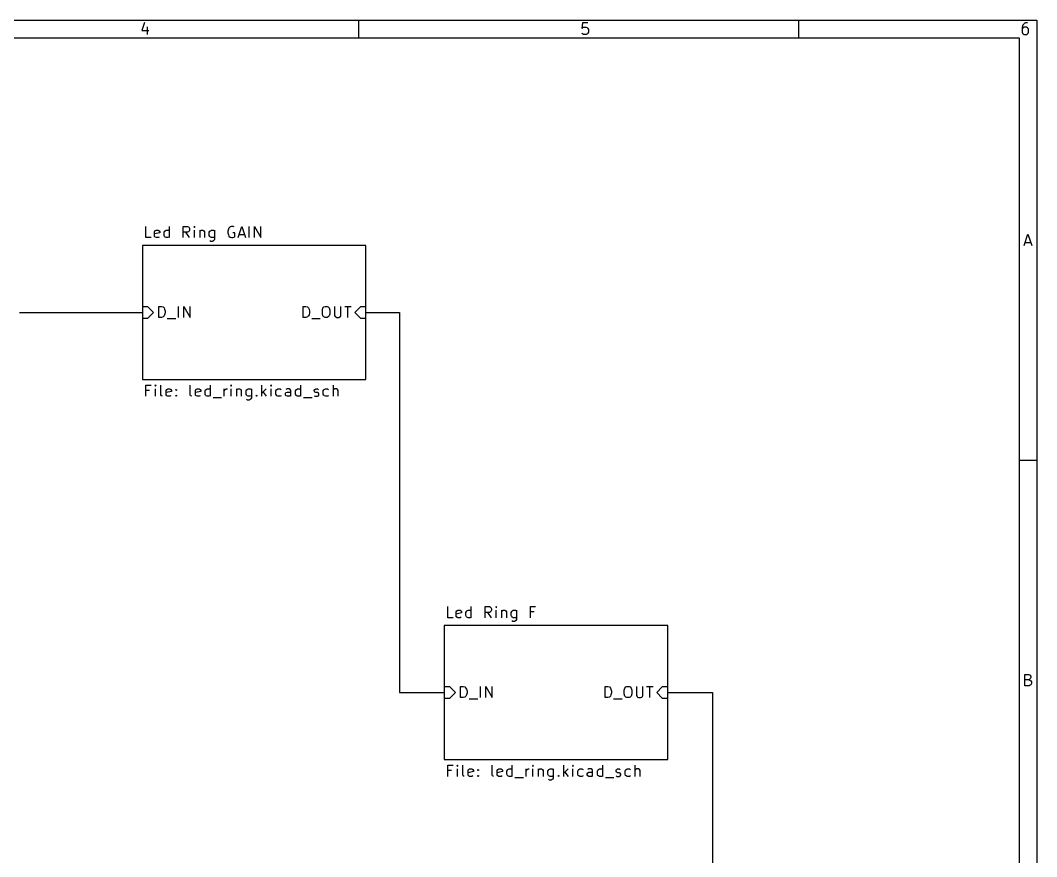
# Model space of a CAD drawing. Header units: millimetres. Extents: x 10 to 287, y -200 to -10.
# Drawn here: x 171.6 to 287, y -105 to -10 of the extents above; entities that cross this region are included whole.
import ezdxf

# ---------------------------------------------------------------- set-up
doc = ezdxf.new("R2010")
doc.units = ezdxf.units.MM
for name, color, linetype in [('GREENSIXTYFIVE', 129, 'CONTINUOUS'), ('LIGHTGREEN', 92, 'CONTINUOUS'), ('RED', 14, 'CONTINUOUS'), ('YELLOWTHREE', 44, 'CONTINUOUS')]:
    doc.layers.add(name, color=color, linetype=linetype)

msp = doc.modelspace()

# ---------------------------------------------------------------- linework, layer by layer
at = {"layer": 'GREENSIXTYFIVE', "linetype": 'CONTINUOUS'}
for p, q in [((185.8267, -34.6846), (185.8267, -33.4146)), ((188.4877, -34.6846), (188.4877, -33.4146)), ((190.06, -34.6846), (190.06, -33.4146)), ((190.06, -33.4146), (190.5438, -33.4146)), ((190.5438, -33.4146), (190.6648, -33.4751)), ((190.6648, -33.4751), (190.7253, -33.5356)), ((191.33, -33.4146), (191.2696, -33.4751)), ((191.2696, -33.4751), (191.33, -33.5356)), ((191.3905, -33.4751), (191.33, -33.4146)), ((191.33, -33.4146), (191.33, -33.5356)), ((191.33, -33.5356), (191.3905, -33.4751)), ((195.3819, -33.4751), (195.2609, -33.5961)), ((195.5633, -33.4146), (195.3819, -33.4751)), ((195.7447, -33.4146), (195.5633, -33.4146)), ((195.8657, -33.4751), (195.7447, -33.4146)), ((196.289, -34.6846), (196.7123, -33.4146)), ((196.7123, -33.4146), (197.1357, -34.6846)), ((197.559, -34.6846), (197.559, -33.4146)), ((198.1638, -34.6846), (198.1638, -33.4146)), ((198.1638, -33.4146), (198.8895, -34.6846)), ((198.8895, -34.6846), (198.8895, -33.4146)), ((186.7944, -34.0194), (186.8548, -33.8984)), ((186.7944, -34.5032), (186.7944, -34.0194)), ((187.3991, -34.1403), (186.7944, -34.2613)), ((186.8548, -34.6242), (186.7944, -34.5032)), ((186.8548, -33.8984), (186.9758, -33.838)), ((186.9758, -34.6846), (186.8548, -34.6242)), ((186.9758, -33.838), (187.2177, -33.838)), ((187.2177, -33.838), (187.3386, -33.8984)), ((187.3386, -34.6242), (187.2177, -34.6846)), ((187.3386, -33.8984), (187.3991, -34.0194)), ((187.3991, -34.0194), (187.3991, -34.1403)), ((187.883, -34.0799), (187.9434, -33.9589)), ((187.883, -34.4427), (187.883, -34.0799)), ((187.9434, -34.5637), (187.883, -34.4427)), ((187.9434, -33.9589), (188.0039, -33.8984)), ((188.0039, -34.6242), (187.9434, -34.5637)), ((188.0039, -33.8984), (188.1249, -33.838)), ((188.1249, -34.6846), (188.0039, -34.6242)), ((188.1249, -33.838), (188.3668, -33.838)), ((188.3668, -33.838), (188.4877, -33.8984)), ((188.4877, -34.6242), (188.3668, -34.6846)), ((190.5438, -34.0799), (190.06, -34.0799)), ((190.7857, -34.6846), (190.3624, -34.0799)), ((190.6648, -34.0194), (190.5438, -34.0799)), ((190.7253, -33.9589), (190.6648, -34.0194)), ((190.7253, -33.5356), (190.7857, -33.6565)), ((190.7857, -33.838), (190.7253, -33.9589)), ((190.7857, -33.6565), (190.7857, -33.838)), ((191.33, -34.6846), (191.33, -33.838)), ((191.9348, -33.838), (191.9348, -34.6846)), ((191.9348, -33.9589), (191.9953, -33.8984)), ((191.9953, -33.8984), (192.1163, -33.838)), ((192.1163, -33.838), (192.2977, -33.838)), ((192.2977, -33.838), (192.4186, -33.8984)), ((192.4186, -33.8984), (192.4791, -34.0194)), ((192.4791, -34.0194), (192.4791, -34.6846)), ((193.0234, -34.0799), (193.0838, -33.9589)), ((193.0234, -34.4427), (193.0234, -34.0799)), ((193.0838, -34.5637), (193.0234, -34.4427)), ((193.0838, -33.9589), (193.1443, -33.8984)), ((193.1443, -34.6242), (193.0838, -34.5637)), ((193.1443, -33.8984), (193.2653, -33.838)), ((193.2653, -34.6846), (193.1443, -34.6242)), ((193.2653, -33.838), (193.5072, -33.838)), ((193.5072, -33.838), (193.6281, -33.8984)), ((193.6281, -34.6242), (193.5072, -34.6846)), ((193.6281, -33.838), (193.6281, -34.8661)), ((195.2004, -33.717), (195.14, -33.9589)), ((195.14, -33.9589), (195.14, -34.1403)), ((195.14, -34.1403), (195.2004, -34.3822)), ((195.2609, -33.5961), (195.2004, -33.717)), ((195.2004, -34.3822), (195.2609, -34.5032)), ((195.2609, -34.5032), (195.3819, -34.6242)), ((195.3819, -34.6242), (195.5633, -34.6846)), ((195.9261, -34.1403), (195.6842, -34.1403)), ((195.6842, -34.6846), (195.8657, -34.6242)), ((195.8657, -34.6242), (195.9261, -34.5637)), ((195.9261, -34.5637), (195.9261, -34.1403)), ((196.41, -34.3218), (197.0147, -34.3218)), ((186.4315, -34.6846), (185.8267, -34.6846)), ((187.2177, -34.6846), (186.9758, -34.6846)), ((188.3668, -34.6846), (188.1249, -34.6846)), ((193.2048, -35.108), (193.0838, -35.0475)), ((193.3862, -35.108), (193.2048, -35.108)), ((193.5072, -34.6846), (193.2653, -34.6846)), ((193.5072, -35.0475), (193.3862, -35.108)), ((193.5676, -34.987), (193.5072, -35.0475)), ((193.6281, -34.8661), (193.5676, -34.987)), ((195.5633, -34.6846), (195.6842, -34.6846)), ((186.055, -42.545), (185.42, -42.545)), ((185.42, -42.545), (185.42, -43.815)), ((186.69, -43.18), (186.055, -42.545)), ((187.2872, -43.7592), (187.2872, -42.4892)), ((187.2872, -42.4892), (187.5896, -42.4892)), ((187.5896, -42.4892), (187.771, -42.5497)), ((187.771, -42.5497), (187.892, -42.6707)), ((187.892, -42.6707), (187.9525, -42.7916)), ((189.5248, -43.7592), (189.5248, -42.4892)), ((190.1296, -43.7592), (190.1296, -42.4892)), ((190.1296, -42.4892), (190.8553, -43.7592)), ((190.8553, -43.7592), (190.8553, -42.4892)), ((203.6912, -43.7592), (203.6912, -42.4892)), ((203.6912, -42.4892), (203.9936, -42.4892)), ((203.9936, -42.4892), (204.175, -42.5497)), ((204.175, -42.5497), (204.296, -42.6707)), ((204.296, -42.6707), (204.3565, -42.7916)), ((205.8684, -42.9126), (205.9288, -42.6707)), ((205.9288, -42.6707), (206.0498, -42.5497)), ((206.0498, -42.5497), (206.1707, -42.4892)), ((206.1707, -42.4892), (206.4126, -42.4892)), ((206.4126, -42.4892), (206.5336, -42.5497)), ((206.5336, -42.5497), (206.6545, -42.6707)), ((206.6545, -42.6707), (206.715, -42.9126)), ((207.2593, -42.4892), (207.2593, -43.5173)), ((207.985, -43.5173), (207.985, -42.4892)), ((208.4084, -42.4892), (209.1341, -42.4892)), ((208.7713, -43.7592), (208.7713, -42.4892)), ((210.185, -42.545), (209.55, -43.18)), ((210.82, -42.545), (210.185, -42.545)), ((210.82, -43.815), (210.82, -42.545)), ((185.42, -43.815), (186.055, -43.815)), ((186.055, -43.815), (186.69, -43.18)), ((187.5896, -43.7592), (187.2872, -43.7592)), ((187.771, -43.6988), (187.5896, -43.7592)), ((187.892, -43.5778), (187.771, -43.6988)), ((187.9525, -43.4568), (187.892, -43.5778)), ((187.9525, -42.7916), (188.0129, -43.0335)), ((188.0129, -43.2149), (187.9525, -43.4568)), ((188.0129, -43.0335), (188.0129, -43.2149)), ((203.9936, -43.7592), (203.6912, -43.7592)), ((204.175, -43.6988), (203.9936, -43.7592)), ((204.296, -43.5778), (204.175, -43.6988)), ((204.3565, -43.4568), (204.296, -43.5778)), ((204.3565, -42.7916), (204.4169, -43.0335)), ((204.4169, -43.2149), (204.3565, -43.4568)), ((204.4169, -43.0335), (204.4169, -43.2149)), ((205.8684, -43.3359), (205.8684, -42.9126)), ((205.9288, -43.5778), (205.8684, -43.3359)), ((206.0498, -43.6988), (205.9288, -43.5778)), ((206.1707, -43.7592), (206.0498, -43.6988)), ((206.4126, -43.7592), (206.1707, -43.7592)), ((206.5336, -43.6988), (206.4126, -43.7592)), ((206.6545, -43.5778), (206.5336, -43.6988)), ((206.715, -43.3359), (206.6545, -43.5778)), ((206.715, -42.9126), (206.715, -43.3359)), ((207.2593, -43.5173), (207.3198, -43.6383)), ((207.3198, -43.6383), (207.3803, -43.6988)), ((207.3803, -43.6988), (207.5012, -43.7592)), ((207.5012, -43.7592), (207.7431, -43.7592)), ((207.7431, -43.7592), (207.8641, -43.6988)), ((207.8641, -43.6988), (207.9246, -43.6383)), ((207.9246, -43.6383), (207.985, -43.5173)), ((209.55, -43.18), (210.185, -43.815)), ((210.185, -43.815), (210.82, -43.815)), ((188.2549, -43.8802), (189.2225, -43.8802)), ((204.6589, -43.8802), (205.6265, -43.8802)), ((220.1167, -77.8646), (220.1167, -76.5946)), ((221.0844, -77.1994), (221.1448, -77.0784)), ((221.0844, -77.6832), (221.0844, -77.1994)), ((221.6891, -77.3203), (221.0844, -77.4413)), ((221.1448, -77.0784), (221.2658, -77.018)), ((221.2658, -77.018), (221.5077, -77.018)), ((221.5077, -77.018), (221.6286, -77.0784)), ((221.6286, -77.0784), (221.6891, -77.1994)), ((221.6891, -77.1994), (221.6891, -77.3203)), ((222.173, -77.2599), (222.2334, -77.1389)), ((222.173, -77.6227), (222.173, -77.2599)), ((222.2334, -77.1389), (222.2939, -77.0784)), ((222.2939, -77.0784), (222.4149, -77.018)), ((222.4149, -77.018), (222.6568, -77.018)), ((222.6568, -77.018), (222.7777, -77.0784)), ((222.7777, -77.8646), (222.7777, -76.5946)), ((224.35, -77.8646), (224.35, -76.5946)), ((224.35, -76.5946), (224.8338, -76.5946)), ((224.8338, -77.2599), (224.35, -77.2599)), ((225.0757, -77.8646), (224.6524, -77.2599)), ((224.8338, -76.5946), (224.9548, -76.6551)), ((224.9548, -77.1994), (224.8338, -77.2599)), ((224.9548, -76.6551), (225.0153, -76.7156)), ((225.0153, -77.1389), (224.9548, -77.1994)), ((225.0153, -76.7156), (225.0757, -76.8365)), ((225.0757, -77.018), (225.0153, -77.1389)), ((225.0757, -76.8365), (225.0757, -77.018)), ((225.62, -76.5946), (225.5596, -76.6551)), ((225.5596, -76.6551), (225.62, -76.7156)), ((225.6805, -76.6551), (225.62, -76.5946)), ((225.62, -76.5946), (225.62, -76.7156)), ((225.62, -76.7156), (225.6805, -76.6551)), ((225.62, -77.8646), (225.62, -77.018)), ((226.2248, -77.018), (226.2248, -77.8646)), ((226.2248, -77.1389), (226.2853, -77.0784)), ((226.2853, -77.0784), (226.4063, -77.018)), ((226.4063, -77.018), (226.5877, -77.018)), ((226.5877, -77.018), (226.7086, -77.0784)), ((226.7086, -77.0784), (226.7691, -77.1994)), ((226.7691, -77.1994), (226.7691, -77.8646)), ((227.3134, -77.2599), (227.3738, -77.1389)), ((227.3134, -77.6227), (227.3134, -77.2599)), ((227.3738, -77.1389), (227.4343, -77.0784)), ((227.4343, -77.0784), (227.5553, -77.018)), ((227.5553, -77.018), (227.7972, -77.018)), ((227.7972, -77.018), (227.9181, -77.0784)), ((227.9181, -77.018), (227.9181, -78.0461)), ((229.4904, -77.8646), (229.4904, -76.5946)), ((229.4904, -76.5946), (230.0952, -76.5946)), ((229.9138, -77.1994), (229.4904, -77.1994)), ((220.7215, -77.8646), (220.1167, -77.8646)), ((221.1448, -77.8042), (221.0844, -77.6832)), ((221.2658, -77.8646), (221.1448, -77.8042)), ((221.5077, -77.8646), (221.2658, -77.8646)), ((221.6286, -77.8042), (221.5077, -77.8646)), ((222.2334, -77.7437), (222.173, -77.6227)), ((222.2939, -77.8042), (222.2334, -77.7437)), ((222.4149, -77.8646), (222.2939, -77.8042)), ((222.6568, -77.8646), (222.4149, -77.8646)), ((222.7777, -77.8042), (222.6568, -77.8646)), ((227.3738, -77.7437), (227.3134, -77.6227)), ((227.4343, -77.8042), (227.3738, -77.7437)), ((227.4948, -78.288), (227.3738, -78.2275)), ((227.5553, -77.8646), (227.4343, -77.8042)), ((227.6762, -78.288), (227.4948, -78.288)), ((227.7972, -77.8646), (227.5553, -77.8646)), ((227.7972, -78.2275), (227.6762, -78.288)), ((227.9181, -77.8042), (227.7972, -77.8646)), ((227.8576, -78.167), (227.7972, -78.2275)), ((227.9181, -78.0461), (227.8576, -78.167)), ((220.345, -85.725), (219.71, -85.725)), ((219.71, -85.725), (219.71, -86.995)), ((220.98, -86.36), (220.345, -85.725)), ((220.345, -86.995), (220.98, -86.36)), ((221.5772, -86.9392), (221.5772, -85.6692)), ((221.5772, -85.6692), (221.8796, -85.6692)), ((221.8796, -85.6692), (222.061, -85.7297)), ((222.061, -85.7297), (222.182, -85.8507)), ((222.182, -85.8507), (222.2425, -85.9716)), ((222.2425, -85.9716), (222.3029, -86.2135)), ((222.3029, -86.3949), (222.2425, -86.6368)), ((222.3029, -86.2135), (222.3029, -86.3949)), ((223.8148, -86.9392), (223.8148, -85.6692)), ((224.4196, -86.9392), (224.4196, -85.6692)), ((224.4196, -85.6692), (225.1453, -86.9392)), ((225.1453, -86.9392), (225.1453, -85.6692)), ((237.9812, -86.9392), (237.9812, -85.6692)), ((237.9812, -85.6692), (238.2836, -85.6692)), ((238.2836, -85.6692), (238.465, -85.7297)), ((238.465, -85.7297), (238.586, -85.8507)), ((238.586, -85.8507), (238.6465, -85.9716)), ((238.6465, -85.9716), (238.7069, -86.2135)), ((238.7069, -86.3949), (238.6465, -86.6368)), ((238.7069, -86.2135), (238.7069, -86.3949)), ((240.1584, -86.0926), (240.2188, -85.8507)), ((240.1584, -86.5159), (240.1584, -86.0926)), ((240.2188, -86.7578), (240.1584, -86.5159)), ((240.2188, -85.8507), (240.3398, -85.7297)), ((240.3398, -85.7297), (240.4607, -85.6692)), ((240.4607, -85.6692), (240.7026, -85.6692)), ((240.7026, -85.6692), (240.8236, -85.7297)), ((240.8236, -85.7297), (240.9445, -85.8507)), ((240.9445, -85.8507), (241.005, -86.0926)), ((241.005, -86.5159), (240.9445, -86.7578)), ((241.005, -86.0926), (241.005, -86.5159)), ((241.5493, -85.6692), (241.5493, -86.6973)), ((242.275, -86.6973), (242.275, -85.6692)), ((242.6984, -85.6692), (243.4241, -85.6692)), ((243.0613, -86.9392), (243.0613, -85.6692)), ((244.475, -85.725), (243.84, -86.36)), ((243.84, -86.36), (244.475, -86.995)), ((245.11, -85.725), (244.475, -85.725)), ((245.11, -86.995), (245.11, -85.725)), ((219.71, -86.995), (220.345, -86.995)), ((221.8796, -86.9392), (221.5772, -86.9392)), ((222.061, -86.8788), (221.8796, -86.9392)), ((222.182, -86.7578), (222.061, -86.8788)), ((222.2425, -86.6368), (222.182, -86.7578)), ((222.5449, -87.0602), (223.5125, -87.0602)), ((238.2836, -86.9392), (237.9812, -86.9392)), ((238.465, -86.8788), (238.2836, -86.9392)), ((238.586, -86.7578), (238.465, -86.8788)), ((238.6465, -86.6368), (238.586, -86.7578)), ((238.9489, -87.0602), (239.9165, -87.0602)), ((240.3398, -86.8788), (240.2188, -86.7578)), ((240.4607, -86.9392), (240.3398, -86.8788)), ((240.7026, -86.9392), (240.4607, -86.9392)), ((240.8236, -86.8788), (240.7026, -86.9392)), ((240.9445, -86.7578), (240.8236, -86.8788)), ((241.5493, -86.6973), (241.6098, -86.8183)), ((241.6098, -86.8183), (241.6703, -86.8788)), ((241.6703, -86.8788), (241.7912, -86.9392)), ((241.7912, -86.9392), (242.0331, -86.9392)), ((242.0331, -86.9392), (242.1541, -86.8788)), ((242.1541, -86.8788), (242.2146, -86.8183)), ((242.2146, -86.8183), (242.275, -86.6973)), ((244.475, -86.995), (245.11, -86.995))]:
    msp.add_line(p, q, dxfattribs=at)
at = {"layer": 'LIGHTGREEN', "linetype": 'CONTINUOUS'}
for p, q in [((172.72, -43.18), (185.42, -43.18)), ((210.82, -43.18), (214.63, -43.18)), ((214.63, -43.18), (214.63, -86.36)), ((214.63, -86.36), (219.71, -86.36)), ((245.11, -86.36), (250.19, -86.36)), ((250.19, -86.36), (250.19, -110.49))]:
    msp.add_line(p, q, dxfattribs=at)
at = {"layer": 'RED', "linetype": 'CONTINUOUS'}
for p, q in [((10, -10), (287.0022, -10)), ((185.6557, -10.2318), (185.3462, -11.1603)), ((210, -12), (210, -10)), ((235.4081, -10.2937), (235.3462, -10.9127)), ((236.0271, -10.2937), (235.4081, -10.2937)), ((260, -12), (260, -10)), ((285.5938, -10.3556), (285.5319, -10.4175)), ((285.7176, -10.2937), (285.5938, -10.3556)), ((285.9652, -10.2937), (285.7176, -10.2937)), ((287.0022, -10), (287.0022, -200.0072)), ((185.3462, -11.1603), (186.1509, -11.1603)), ((185.9652, -10.727), (185.9652, -11.5937)), ((235.3462, -10.9127), (235.4081, -10.8508)), ((235.4081, -11.5318), (235.3462, -11.4698)), ((235.4081, -10.8508), (235.5319, -10.7889)), ((235.5319, -11.5937), (235.4081, -11.5318)), ((235.5319, -10.7889), (235.8414, -10.7889)), ((235.8414, -10.7889), (235.9652, -10.8508)), ((235.9652, -11.5318), (235.8414, -11.5937)), ((235.9652, -10.8508), (236.0271, -10.9127)), ((236.0271, -11.4698), (235.9652, -11.5318)), ((236.0271, -10.9127), (236.089, -11.0365)), ((236.089, -11.346), (236.0271, -11.4698)), ((236.089, -11.0365), (236.089, -11.346)), ((285.4081, -10.6032), (285.3462, -10.8508)), ((285.3462, -10.8508), (285.3462, -11.346)), ((285.4081, -10.9127), (285.3462, -11.0365)), ((285.3462, -11.346), (285.4081, -11.4698)), ((285.5319, -10.4175), (285.4081, -10.6032)), ((285.47, -10.8508), (285.4081, -10.9127)), ((285.4081, -11.4698), (285.47, -11.5318)), ((285.5938, -10.7889), (285.47, -10.8508)), ((285.47, -11.5318), (285.5938, -11.5937)), ((285.8414, -10.7889), (285.5938, -10.7889)), ((285.9652, -10.8508), (285.8414, -10.7889)), ((285.8414, -11.5937), (285.9652, -11.5318)), ((286.0271, -10.9127), (285.9652, -10.8508)), ((285.9652, -11.5318), (286.0271, -11.4698)), ((286.089, -11.0365), (286.0271, -10.9127)), ((286.0271, -11.4698), (286.089, -11.346)), ((286.089, -11.346), (286.089, -11.0365)), ((12, -12), (285.0022, -12)), ((235.8414, -11.5937), (235.5319, -11.5937)), ((285.0022, -12), (285.0022, -198.0072)), ((285.5938, -11.5937), (285.8414, -11.5937)), ((285.5689, -35.5937), (286.0022, -34.2937)), ((286.0022, -34.2937), (286.4355, -35.5937)), ((185.42, -35.56), (185.42, -50.8)), ((210.82, -35.56), (185.42, -35.56)), ((185.42, -35.56), (185.42, -50.8)), ((210.82, -35.56), (185.42, -35.56)), ((210.82, -50.8), (210.82, -35.56)), ((210.82, -50.8), (210.82, -35.56)), ((285.6927, -35.2222), (286.3117, -35.2222)), ((171.45, -43.18), (172.72, -43.18)), ((185.42, -50.8), (210.82, -50.8)), ((185.42, -50.8), (210.82, -50.8)), ((287.0022, -60), (285.0022, -60)), ((219.71, -78.74), (219.71, -93.98)), ((245.11, -78.74), (219.71, -78.74)), ((219.71, -78.74), (219.71, -93.98)), ((245.11, -78.74), (219.71, -78.74)), ((245.11, -93.98), (245.11, -78.74)), ((245.11, -93.98), (245.11, -78.74)), ((285.6617, -85.5937), (285.6617, -84.2937)), ((285.6617, -84.2937), (286.095, -84.2937)), ((286.095, -84.9127), (285.6617, -84.9127)), ((286.095, -84.2937), (286.2188, -84.3556)), ((286.2188, -84.8508), (286.095, -84.9127)), ((286.095, -84.9127), (286.2807, -84.9746)), ((286.2188, -84.3556), (286.2807, -84.4175)), ((286.2807, -84.7889), (286.2188, -84.8508)), ((286.2807, -84.4175), (286.3426, -84.5413)), ((286.3426, -84.6651), (286.2807, -84.7889)), ((286.2807, -84.9746), (286.3426, -85.0365)), ((286.3426, -84.5413), (286.3426, -84.6651)), ((286.3426, -85.0365), (286.4045, -85.1603)), ((286.4045, -85.346), (286.3426, -85.4698)), ((286.4045, -85.1603), (286.4045, -85.346)), ((286.1569, -85.5937), (285.6617, -85.5937)), ((286.2807, -85.5318), (286.1569, -85.5937)), ((286.3426, -85.4698), (286.2807, -85.5318)), ((219.71, -93.98), (245.11, -93.98)), ((219.71, -93.98), (245.11, -93.98))]:
    msp.add_line(p, q, dxfattribs=at)
at = {"layer": 'YELLOWTHREE', "linetype": 'CONTINUOUS'}
for p, q in [((185.8267, -52.7067), (185.8267, -51.4367)), ((185.8267, -51.4367), (186.4315, -51.4367)), ((186.9153, -51.4367), (186.8549, -51.4972)), ((186.8549, -51.4972), (186.9153, -51.5577)), ((186.9758, -51.4972), (186.9153, -51.4367)), ((186.9153, -51.4367), (186.9153, -51.5577)), ((186.9153, -51.5577), (186.9758, -51.4972)), ((186.9153, -52.7067), (186.9153, -51.8601)), ((187.5201, -52.5253), (187.5201, -51.4367)), ((188.1249, -52.0415), (188.1853, -51.9205)), ((188.1853, -51.9205), (188.3063, -51.8601)), ((188.3063, -51.8601), (188.5482, -51.8601)), ((188.5482, -51.8601), (188.6691, -51.9205)), ((188.6691, -51.9205), (188.7296, -52.0415)), ((189.2135, -51.981), (189.2739, -51.9205)), ((189.2739, -51.9205), (189.3344, -51.981)), ((189.2739, -51.9205), (189.2739, -52.0415)), ((190.8463, -52.5253), (190.8463, -51.4367)), ((191.4511, -52.0415), (191.5115, -51.9205)), ((191.5115, -51.9205), (191.6325, -51.8601)), ((191.6325, -51.8601), (191.8744, -51.8601)), ((191.8744, -51.8601), (191.9953, -51.9205)), ((191.9953, -51.9205), (192.0558, -52.0415)), ((192.6001, -51.981), (192.6606, -51.9205)), ((192.6606, -51.9205), (192.7816, -51.8601)), ((192.7816, -51.8601), (193.0235, -51.8601)), ((193.0235, -51.8601), (193.1444, -51.9205)), ((193.1444, -52.7067), (193.1444, -51.4367)), ((194.7167, -52.7067), (194.7167, -51.8601)), ((194.7772, -51.981), (194.8377, -51.9205)), ((194.8377, -51.9205), (194.9586, -51.8601)), ((194.9586, -51.8601), (195.0796, -51.8601)), ((195.5029, -51.4367), (195.4425, -51.4972)), ((195.4425, -51.4972), (195.5029, -51.5577)), ((195.5634, -51.4972), (195.5029, -51.4367)), ((195.5029, -51.4367), (195.5029, -51.5577)), ((195.5029, -51.5577), (195.5634, -51.4972)), ((195.5029, -52.7067), (195.5029, -51.8601)), ((196.1077, -51.8601), (196.1077, -52.7067)), ((196.1077, -51.981), (196.1682, -51.9205)), ((196.1682, -51.9205), (196.2892, -51.8601)), ((196.2892, -51.8601), (196.4706, -51.8601)), ((196.4706, -51.8601), (196.5915, -51.9205)), ((196.5915, -51.9205), (196.652, -52.0415)), ((197.2567, -51.981), (197.3172, -51.9205)), ((197.3172, -51.9205), (197.4382, -51.8601)), ((197.4382, -51.8601), (197.6801, -51.8601)), ((197.6801, -51.8601), (197.801, -51.9205)), ((197.801, -51.8601), (197.801, -52.8882)), ((199.0105, -52.7067), (199.0105, -51.4367)), ((199.4943, -51.8601), (199.0105, -52.3439)), ((200.0386, -51.4367), (199.9782, -51.4972)), ((199.9782, -51.4972), (200.0386, -51.5577)), ((200.0991, -51.4972), (200.0386, -51.4367)), ((200.0386, -51.4367), (200.0386, -51.5577)), ((200.0386, -51.5577), (200.0991, -51.4972)), ((200.0386, -52.7067), (200.0386, -51.8601)), ((200.6434, -51.981), (200.7039, -51.9205)), ((200.7039, -51.9205), (200.8249, -51.8601)), ((200.8249, -51.8601), (201.0668, -51.8601)), ((201.0668, -51.8601), (201.1877, -51.9205)), ((201.853, -51.8601), (201.732, -51.9205)), ((202.0949, -51.8601), (201.853, -51.8601)), ((202.2158, -51.9205), (202.0949, -51.8601)), ((202.2763, -52.0415), (202.2158, -51.9205)), ((202.881, -51.981), (202.9415, -51.9205)), ((202.9415, -51.9205), (203.0625, -51.8601)), ((203.0625, -51.8601), (203.3044, -51.8601)), ((203.3044, -51.8601), (203.4253, -51.9205)), ((203.4253, -52.7067), (203.4253, -51.4367)), ((204.9372, -52.0415), (204.9976, -51.9205)), ((204.9976, -51.9205), (205.1186, -51.8601)), ((205.1186, -51.8601), (205.3, -51.8601)), ((205.3, -51.8601), (205.421, -51.9205)), ((206.0257, -51.981), (206.0862, -51.9205)), ((206.0862, -51.9205), (206.2072, -51.8601)), ((206.2072, -51.8601), (206.4491, -51.8601)), ((206.4491, -51.8601), (206.57, -51.9205)), ((207.1143, -52.7067), (207.1143, -51.4367)), ((207.1748, -51.9205), (207.1143, -51.981)), ((207.2958, -51.8601), (207.1748, -51.9205)), ((207.4772, -51.8601), (207.2958, -51.8601)), ((207.5981, -51.9205), (207.4772, -51.8601)), ((207.6586, -52.0415), (207.5981, -51.9205)), ((186.2501, -52.0415), (185.8267, -52.0415)), ((187.5806, -52.6463), (187.5201, -52.5253)), ((187.7016, -52.7067), (187.5806, -52.6463)), ((188.1249, -52.5253), (188.1249, -52.0415)), ((188.7296, -52.1624), (188.1249, -52.2834)), ((188.1853, -52.6463), (188.1249, -52.5253)), ((188.3063, -52.7067), (188.1853, -52.6463)), ((188.5482, -52.7067), (188.3063, -52.7067)), ((188.6691, -52.6463), (188.5482, -52.7067)), ((188.7296, -52.0415), (188.7296, -52.1624)), ((189.2739, -52.0415), (189.2135, -51.981)), ((189.2135, -52.6463), (189.2739, -52.5858)), ((189.2739, -52.7067), (189.2135, -52.6463)), ((189.3344, -51.981), (189.2739, -52.0415)), ((189.2739, -52.5858), (189.3344, -52.6463)), ((189.2739, -52.5858), (189.2739, -52.7067)), ((189.3344, -52.6463), (189.2739, -52.7067)), ((190.9068, -52.6463), (190.8463, -52.5253)), ((191.0278, -52.7067), (190.9068, -52.6463)), ((191.4511, -52.5253), (191.4511, -52.0415)), ((192.0558, -52.1624), (191.4511, -52.2834)), ((191.5115, -52.6463), (191.4511, -52.5253)), ((191.6325, -52.7067), (191.5115, -52.6463)), ((191.8744, -52.7067), (191.6325, -52.7067)), ((191.9953, -52.6463), (191.8744, -52.7067)), ((192.0558, -52.0415), (192.0558, -52.1624)), ((192.5397, -52.102), (192.6001, -51.981)), ((192.5397, -52.4648), (192.5397, -52.102)), ((192.6001, -52.5858), (192.5397, -52.4648)), ((192.6606, -52.6463), (192.6001, -52.5858)), ((192.7816, -52.7067), (192.6606, -52.6463)), ((193.0235, -52.7067), (192.7816, -52.7067)), ((193.1444, -52.6463), (193.0235, -52.7067)), ((193.4468, -52.8277), (194.4144, -52.8277)), ((194.7167, -52.102), (194.7772, -51.981)), ((196.652, -52.0415), (196.652, -52.7067)), ((197.1963, -52.102), (197.2567, -51.981)), ((197.1963, -52.4648), (197.1963, -52.102)), ((197.2567, -52.5858), (197.1963, -52.4648)), ((197.3172, -52.6463), (197.2567, -52.5858)), ((197.3777, -53.1301), (197.2567, -53.0696)), ((197.4382, -52.7067), (197.3172, -52.6463)), ((197.6801, -52.7067), (197.4382, -52.7067)), ((197.6801, -53.0696), (197.5591, -53.1301)), ((197.801, -52.6463), (197.6801, -52.7067)), ((197.7405, -53.0091), (197.6801, -53.0696)), ((197.801, -52.8882), (197.7405, -53.0091)), ((198.3453, -52.6463), (198.4057, -52.5858)), ((198.4057, -52.7067), (198.3453, -52.6463)), ((198.4057, -52.5858), (198.4662, -52.6463)), ((198.4057, -52.5858), (198.4057, -52.7067)), ((198.4662, -52.6463), (198.4057, -52.7067)), ((199.1315, -52.2229), (199.4943, -52.7067)), ((200.583, -52.102), (200.6434, -51.981)), ((200.583, -52.4648), (200.583, -52.102)), ((200.6434, -52.5858), (200.583, -52.4648)), ((200.7039, -52.6463), (200.6434, -52.5858)), ((200.8249, -52.7067), (200.7039, -52.6463)), ((201.0668, -52.7067), (200.8249, -52.7067)), ((201.1877, -52.6463), (201.0668, -52.7067)), ((201.6716, -52.4043), (201.732, -52.2834)), ((201.6716, -52.5253), (201.6716, -52.4043)), ((201.732, -52.6463), (201.6716, -52.5253)), ((201.732, -52.2834), (201.853, -52.2229)), ((201.853, -52.7067), (201.732, -52.6463)), ((201.853, -52.2229), (202.1554, -52.2229)), ((202.1554, -52.7067), (201.853, -52.7067)), ((202.1554, -52.2229), (202.2763, -52.1624)), ((202.2763, -52.6463), (202.1554, -52.7067)), ((202.2763, -52.7067), (202.2763, -52.0415)), ((202.8206, -52.102), (202.881, -51.981)), ((202.8206, -52.4648), (202.8206, -52.102)), ((202.881, -52.5858), (202.8206, -52.4648)), ((202.9415, -52.6463), (202.881, -52.5858)), ((203.0625, -52.7067), (202.9415, -52.6463)), ((203.3044, -52.7067), (203.0625, -52.7067)), ((203.4253, -52.6463), (203.3044, -52.7067)), ((203.7277, -52.8277), (204.6953, -52.8277)), ((204.9372, -52.102), (204.9372, -52.0415)), ((204.9976, -52.2229), (204.9372, -52.102)), ((204.9372, -52.6463), (205.0581, -52.7067)), ((205.1186, -52.2834), (204.9976, -52.2229)), ((205.0581, -52.7067), (205.3, -52.7067)), ((205.3, -52.2834), (205.1186, -52.2834)), ((205.421, -52.3439), (205.3, -52.2834)), ((205.3, -52.7067), (205.421, -52.6463)), ((205.4814, -52.4648), (205.421, -52.3439)), ((205.421, -52.6463), (205.4814, -52.5253)), ((205.4814, -52.5253), (205.4814, -52.4648)), ((205.9653, -52.102), (206.0257, -51.981)), ((205.9653, -52.4648), (205.9653, -52.102)), ((206.0257, -52.5858), (205.9653, -52.4648)), ((206.0862, -52.6463), (206.0257, -52.5858)), ((206.2072, -52.7067), (206.0862, -52.6463)), ((206.4491, -52.7067), (206.2072, -52.7067)), ((206.57, -52.6463), (206.4491, -52.7067)), ((207.6586, -52.7067), (207.6586, -52.0415)), ((197.5591, -53.1301), (197.3777, -53.1301)), ((220.1167, -95.8867), (220.1167, -94.6167)), ((220.1167, -94.6167), (220.7215, -94.6167)), ((221.2053, -94.6167), (221.1449, -94.6772)), ((221.2658, -94.6772), (221.2053, -94.6167)), ((221.2053, -94.6167), (221.2053, -94.7377)), ((221.8101, -95.7053), (221.8101, -94.6167)), ((225.1363, -95.7053), (225.1363, -94.6167)), ((227.4344, -95.8867), (227.4344, -94.6167)), ((229.7929, -94.6167), (229.7325, -94.6772)), ((229.8534, -94.6772), (229.7929, -94.6167)), ((229.7929, -94.6167), (229.7929, -94.7377)), ((233.3005, -95.8867), (233.3005, -94.6167)), ((234.3286, -94.6167), (234.2682, -94.6772)), ((234.3891, -94.6772), (234.3286, -94.6167)), ((234.3286, -94.6167), (234.3286, -94.7377)), ((237.7153, -95.8867), (237.7153, -94.6167)), ((241.4043, -95.8867), (241.4043, -94.6167)), ((220.5401, -95.2215), (220.1167, -95.2215)), ((221.1449, -94.6772), (221.2053, -94.7377)), ((221.2053, -94.7377), (221.2658, -94.6772)), ((221.2053, -95.8867), (221.2053, -95.0401)), ((221.8706, -95.8263), (221.8101, -95.7053)), ((222.4149, -95.2215), (222.4753, -95.1005)), ((222.4149, -95.7053), (222.4149, -95.2215)), ((223.0196, -95.3424), (222.4149, -95.4634)), ((222.4753, -95.8263), (222.4149, -95.7053)), ((222.4753, -95.1005), (222.5963, -95.0401)), ((222.5963, -95.0401), (222.8382, -95.0401)), ((222.8382, -95.0401), (222.9591, -95.1005)), ((222.9591, -95.1005), (223.0196, -95.2215)), ((223.0196, -95.2215), (223.0196, -95.3424)), ((223.5035, -95.161), (223.5639, -95.1005)), ((223.5639, -95.2215), (223.5035, -95.161)), ((223.5035, -95.8263), (223.5639, -95.7658)), ((223.5639, -95.1005), (223.6244, -95.161)), ((223.5639, -95.1005), (223.5639, -95.2215)), ((223.6244, -95.161), (223.5639, -95.2215)), ((223.5639, -95.7658), (223.6244, -95.8263)), ((223.5639, -95.7658), (223.5639, -95.8867)), ((225.1968, -95.8263), (225.1363, -95.7053)), ((225.7411, -95.2215), (225.8015, -95.1005)), ((225.7411, -95.7053), (225.7411, -95.2215)), ((226.3458, -95.3424), (225.7411, -95.4634)), ((225.8015, -95.8263), (225.7411, -95.7053)), ((225.8015, -95.1005), (225.9225, -95.0401)), ((225.9225, -95.0401), (226.1644, -95.0401)), ((226.1644, -95.0401), (226.2853, -95.1005)), ((226.2853, -95.1005), (226.3458, -95.2215)), ((226.3458, -95.2215), (226.3458, -95.3424)), ((226.8297, -95.282), (226.8901, -95.161)), ((226.8297, -95.6448), (226.8297, -95.282)), ((226.8901, -95.7658), (226.8297, -95.6448)), ((226.8901, -95.161), (226.9506, -95.1005)), ((226.9506, -95.8263), (226.8901, -95.7658)), ((226.9506, -95.1005), (227.0716, -95.0401)), ((227.0716, -95.0401), (227.3135, -95.0401)), ((227.3135, -95.0401), (227.4344, -95.1005)), ((229.0067, -95.8867), (229.0067, -95.0401)), ((229.0067, -95.282), (229.0672, -95.161)), ((229.0672, -95.161), (229.1277, -95.1005)), ((229.1277, -95.1005), (229.2486, -95.0401)), ((229.2486, -95.0401), (229.3696, -95.0401)), ((229.7325, -94.6772), (229.7929, -94.7377)), ((229.7929, -94.7377), (229.8534, -94.6772)), ((229.7929, -95.8867), (229.7929, -95.0401)), ((230.3977, -95.0401), (230.3977, -95.8867)), ((230.3977, -95.161), (230.4582, -95.1005)), ((230.4582, -95.1005), (230.5792, -95.0401)), ((230.5792, -95.0401), (230.7606, -95.0401)), ((230.7606, -95.0401), (230.8815, -95.1005)), ((230.8815, -95.1005), (230.942, -95.2215)), ((230.942, -95.2215), (230.942, -95.8867)), ((231.4863, -95.282), (231.5467, -95.161)), ((231.4863, -95.6448), (231.4863, -95.282)), ((231.5467, -95.7658), (231.4863, -95.6448)), ((231.5467, -95.161), (231.6072, -95.1005)), ((231.6072, -95.8263), (231.5467, -95.7658)), ((231.6072, -95.1005), (231.7282, -95.0401)), ((231.7282, -95.0401), (231.9701, -95.0401)), ((231.9701, -95.0401), (232.091, -95.1005)), ((232.091, -95.0401), (232.091, -96.0682)), ((232.6353, -95.8263), (232.6957, -95.7658)), ((232.6957, -95.7658), (232.7562, -95.8263)), ((232.6957, -95.7658), (232.6957, -95.8867)), ((233.7843, -95.0401), (233.3005, -95.5239)), ((233.4215, -95.4029), (233.7843, -95.8867)), ((234.2682, -94.6772), (234.3286, -94.7377)), ((234.3286, -94.7377), (234.3891, -94.6772)), ((234.3286, -95.8867), (234.3286, -95.0401)), ((234.873, -95.282), (234.9334, -95.161)), ((234.873, -95.6448), (234.873, -95.282)), ((234.9334, -95.7658), (234.873, -95.6448)), ((234.9334, -95.161), (234.9939, -95.1005)), ((234.9939, -95.8263), (234.9334, -95.7658)), ((234.9939, -95.1005), (235.1149, -95.0401)), ((235.1149, -95.0401), (235.3568, -95.0401)), ((235.3568, -95.0401), (235.4777, -95.1005)), ((235.9616, -95.5843), (236.022, -95.4634)), ((235.9616, -95.7053), (235.9616, -95.5843)), ((236.022, -95.8263), (235.9616, -95.7053)), ((236.143, -95.0401), (236.022, -95.1005)), ((236.022, -95.4634), (236.143, -95.4029)), ((236.3849, -95.0401), (236.143, -95.0401)), ((236.143, -95.4029), (236.4454, -95.4029)), ((236.5058, -95.1005), (236.3849, -95.0401)), ((236.4454, -95.4029), (236.5663, -95.3424)), ((236.5663, -95.2215), (236.5058, -95.1005)), ((236.5663, -95.8867), (236.5663, -95.2215)), ((237.1106, -95.282), (237.171, -95.161)), ((237.1106, -95.6448), (237.1106, -95.282)), ((237.171, -95.7658), (237.1106, -95.6448)), ((237.171, -95.161), (237.2315, -95.1005)), ((237.2315, -95.8263), (237.171, -95.7658)), ((237.2315, -95.1005), (237.3525, -95.0401)), ((237.3525, -95.0401), (237.5944, -95.0401)), ((237.5944, -95.0401), (237.7153, -95.1005)), ((239.2272, -95.2215), (239.2876, -95.1005)), ((239.2272, -95.282), (239.2272, -95.2215)), ((239.2876, -95.4029), (239.2272, -95.282)), ((239.2876, -95.1005), (239.4086, -95.0401)), ((239.4086, -95.4634), (239.2876, -95.4029)), ((239.4086, -95.0401), (239.59, -95.0401)), ((239.59, -95.4634), (239.4086, -95.4634)), ((239.59, -95.0401), (239.711, -95.1005)), ((239.711, -95.5239), (239.59, -95.4634)), ((239.7714, -95.6448), (239.711, -95.5239)), ((239.711, -95.8263), (239.7714, -95.7053)), ((239.7714, -95.7053), (239.7714, -95.6448)), ((240.2553, -95.282), (240.3157, -95.161)), ((240.2553, -95.6448), (240.2553, -95.282)), ((240.3157, -95.7658), (240.2553, -95.6448)), ((240.3157, -95.161), (240.3762, -95.1005)), ((240.3762, -95.8263), (240.3157, -95.7658)), ((240.3762, -95.1005), (240.4972, -95.0401)), ((240.4972, -95.0401), (240.7391, -95.0401)), ((240.7391, -95.0401), (240.86, -95.1005)), ((241.4648, -95.1005), (241.4043, -95.161)), ((241.5858, -95.0401), (241.4648, -95.1005)), ((241.7672, -95.0401), (241.5858, -95.0401)), ((241.8881, -95.1005), (241.7672, -95.0401)), ((241.9486, -95.2215), (241.8881, -95.1005)), ((241.9486, -95.8867), (241.9486, -95.2215)), ((221.9916, -95.8867), (221.8706, -95.8263)), ((222.5963, -95.8867), (222.4753, -95.8263)), ((222.8382, -95.8867), (222.5963, -95.8867)), ((222.9591, -95.8263), (222.8382, -95.8867)), ((223.5639, -95.8867), (223.5035, -95.8263)), ((223.6244, -95.8263), (223.5639, -95.8867)), ((225.3178, -95.8867), (225.1968, -95.8263)), ((225.9225, -95.8867), (225.8015, -95.8263)), ((226.1644, -95.8867), (225.9225, -95.8867)), ((226.2853, -95.8263), (226.1644, -95.8867)), ((227.0716, -95.8867), (226.9506, -95.8263)), ((227.3135, -95.8867), (227.0716, -95.8867)), ((227.4344, -95.8263), (227.3135, -95.8867)), ((227.7368, -96.0077), (228.7044, -96.0077)), ((231.6677, -96.3101), (231.5467, -96.2496)), ((231.7282, -95.8867), (231.6072, -95.8263)), ((231.8491, -96.3101), (231.6677, -96.3101)), ((231.9701, -95.8867), (231.7282, -95.8867)), ((231.9701, -96.2496), (231.8491, -96.3101)), ((232.091, -95.8263), (231.9701, -95.8867)), ((232.0305, -96.1891), (231.9701, -96.2496)), ((232.091, -96.0682), (232.0305, -96.1891)), ((232.6957, -95.8867), (232.6353, -95.8263)), ((232.7562, -95.8263), (232.6957, -95.8867)), ((235.1149, -95.8867), (234.9939, -95.8263)), ((235.3568, -95.8867), (235.1149, -95.8867)), ((235.4777, -95.8263), (235.3568, -95.8867)), ((236.143, -95.8867), (236.022, -95.8263)), ((236.4454, -95.8867), (236.143, -95.8867)), ((236.5663, -95.8263), (236.4454, -95.8867)), ((237.3525, -95.8867), (237.2315, -95.8263)), ((237.5944, -95.8867), (237.3525, -95.8867)), ((237.7153, -95.8263), (237.5944, -95.8867)), ((238.0177, -96.0077), (238.9853, -96.0077)), ((239.2272, -95.8263), (239.3481, -95.8867)), ((239.3481, -95.8867), (239.59, -95.8867)), ((239.59, -95.8867), (239.711, -95.8263)), ((240.4972, -95.8867), (240.3762, -95.8263)), ((240.7391, -95.8867), (240.4972, -95.8867)), ((240.86, -95.8263), (240.7391, -95.8867))]:
    msp.add_line(p, q, dxfattribs=at)

doc.saveas('drawing.dxf')
